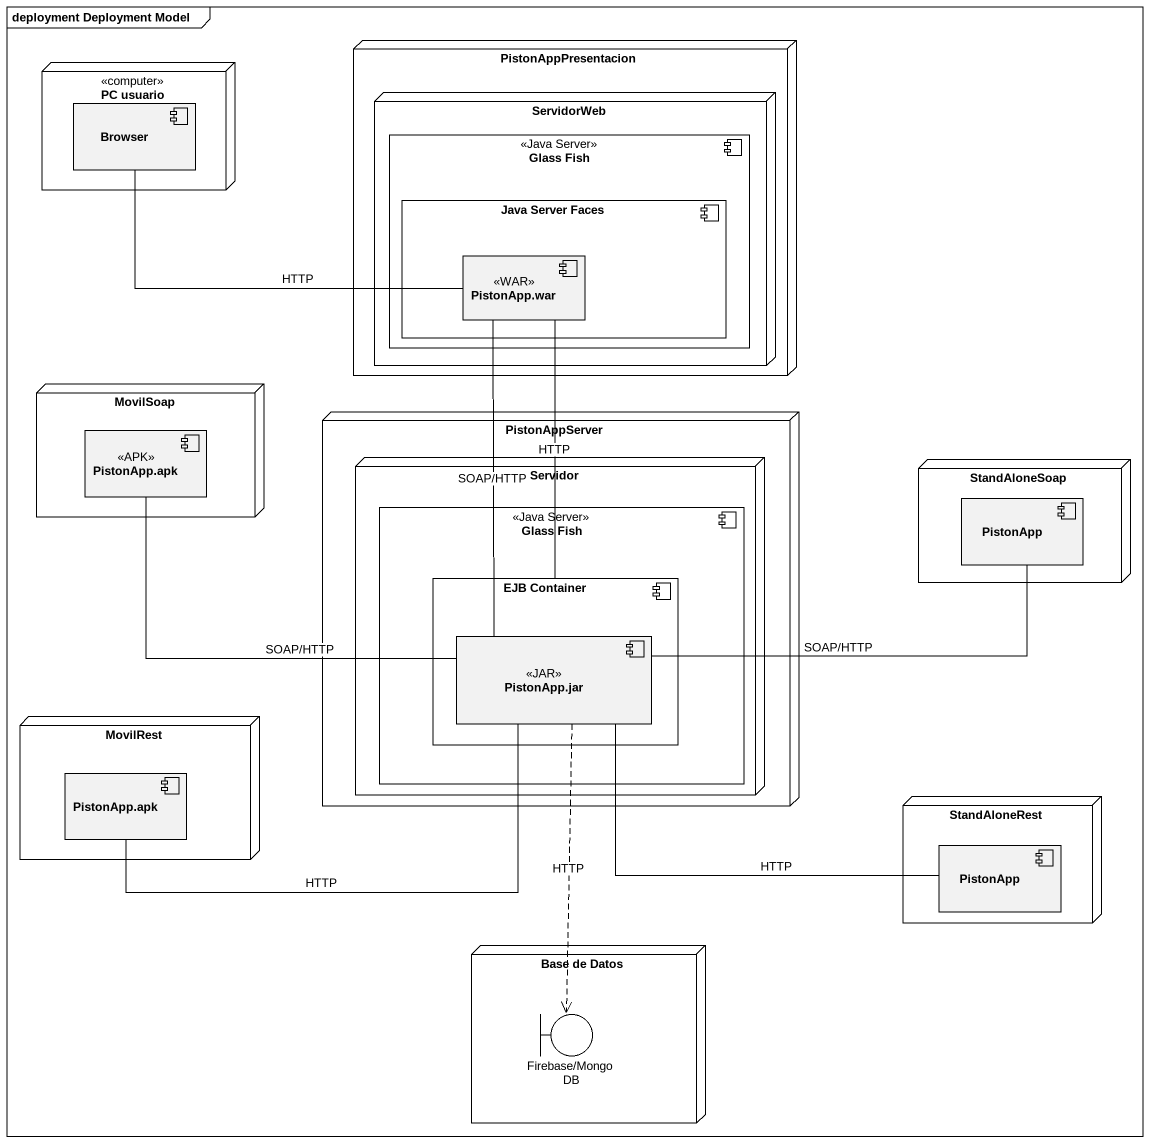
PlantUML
@startuml
mainframe deployment Deployment Model
node PistonAppPresentacion {
  node ServidorWeb {
    component "Glass Fish" as Glass_Fish <<Java Server>> {
      component "Java Server Faces" as Java_Server_Faces {
        component "PistonApp.war" as PistonApp_war <<WAR>>
      }
    }
  }
}
node "PC usuario" as PC_usuario <<computer>> {
  component Browser
}
node MovilSoap {
  component "PistonApp.apk" as PistonApp_apk <<APK>>
}
node PistonAppServer {
  node Servidor {
    component "Glass Fish" as Glass_Fish_2 <<Java Server>> {
      component "EJB Container" as EJB_Container {
        component "PistonApp.jar" as PistonApp_jar <<JAR>>
      }
    }
  }
}
node StandAloneSoap {
  component PistonApp
}
node MovilRest {
  component "PistonApp.apk" as PistonApp_apk_2
}
node StandAloneRest {
  component "PistonApp" as PistonApp_2
}
node "Base de Datos" as Base_de_Datos {
  boundary "Firebase/MongoDB" as Firebase_MongoDB
}
Browser -right- PistonApp_war : HTTP
PistonApp_war -- PistonApp_jar : SOAP/HTTP
PistonApp_apk -right- PistonApp_jar : SOAP/HTTP
PistonApp -left- PistonApp_jar : SOAP/HTTP
EJB_Container -up- PistonApp_war : HTTP
PistonApp_jar -right- PistonApp_2 : HTTP
PistonApp_jar ..> Firebase_MongoDB : HTTP
PistonApp_apk_2 -right- PistonApp_jar : HTTP
@enduml
